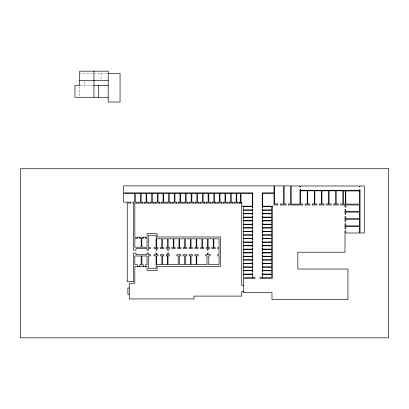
<?xml version="1.0" encoding="UTF-8"?>
<svg xmlns="http://www.w3.org/2000/svg" width="409" height="409" viewBox="0 0 409 409"><rect width="100%" height="100%" fill="white"/><g stroke="black" fill="none" stroke-linecap="round" stroke-linejoin="round"><path stroke-width="0.31" stroke-dasharray="2.04 1.53" d="M79.704 73.538L93.324 73.538M93.947 73.538L107.593 73.538M80.297 85.409L93.947 85.409M101.064 73.538L101.064 79.474M84.448 81.253L84.448 85.409M79.704 86.657L79.704 97.276"/><path stroke-width="0.61" d="M108.186 73.538L120.057 73.538L120.057 102.025L108.186 102.025L108.186 71.166L79.704 71.166L79.704 85.409L74.954 85.409L74.954 97.276L108.186 97.276M79.704 80.66L108.186 80.66M93.947 85.409L108.186 85.409M241.76 203.048L134.847 203.048L134.847 237.235L147.036 237.235L147.036 233.636L157.082 233.636L157.082 236.985L220.543 236.985L220.543 266.433L157.082 266.433L157.082 270.41L147.036 270.41L147.036 266.433L134.847 266.433L134.847 283.222L129.249 283.222L129.249 298.928L193.999 298.928L193.999 296.101L241.76 296.101L241.76 291.377L243.493 291.377M241.76 206.167L252.276 206.167L252.276 193.35L241.003 193.35L241.003 203.048M243.493 285.426L241.76 285.426L241.76 202.133M129.249 288.033L127.874 288.033L127.874 294.204L129.249 294.204M239.398 203.048L239.398 202.133L240.656 202.133L240.656 193.35L236.75 193.35L236.75 202.133L238.002 202.133L238.002 203.048M234.602 203.048L234.602 202.133L236.218 202.133L236.218 193.35L231.192 193.35L231.192 202.133L232.808 202.133L232.808 203.048M229.127 203.048L229.127 202.133L230.742 202.133L230.742 193.35L225.717 193.35L225.717 202.133L227.332 202.133L227.332 203.048M223.411 203.048L223.411 202.133L225.022 202.133L225.022 193.35L220.001 193.35L220.001 202.133L221.617 202.133L221.617 203.048M217.706 203.048L217.706 202.133L219.321 202.133L219.321 193.35L214.296 193.35L214.296 202.133L215.911 202.133L215.911 203.048M212.23 203.048L212.23 202.133L213.846 202.133L213.846 193.35L208.82 193.35L208.82 202.133L210.436 202.133L210.436 203.048M206.53 203.048L206.53 202.133L208.145 202.133L208.145 193.35L203.12 193.35L203.12 202.133L204.735 202.133L204.735 203.048M200.732 203.048L200.732 202.133L202.348 202.133L202.348 193.35L197.322 193.35L197.322 202.133L198.938 202.133L198.938 203.048M195.257 203.048L195.257 202.133L196.872 202.133L196.872 193.35L191.847 193.35L191.847 202.133L193.462 202.133L193.462 203.048M189.536 203.048L189.536 202.133L191.151 202.133L191.151 193.35L186.126 193.35L186.126 202.133L187.741 202.133L187.741 203.048M183.835 203.048L183.835 202.133L185.451 202.133L185.451 193.35L180.425 193.35L180.425 202.133L182.041 202.133L182.041 203.048M178.36 203.048L178.36 202.133L179.975 202.133L179.975 193.35L174.95 193.35L174.95 202.133L176.565 202.133L176.565 203.048M172.654 203.048L172.654 202.133L174.27 202.133L174.27 193.35L169.249 193.35L169.249 202.133L170.86 202.133L170.86 203.048M166.923 203.048L166.923 202.133L168.539 202.133L168.539 193.35L163.518 193.35L163.518 202.133L165.129 202.133L165.129 203.048M161.448 203.048L161.448 202.133L163.063 202.133L163.063 193.35L158.043 193.35L158.043 202.133L159.653 202.133L159.653 203.048M155.732 203.048L155.732 202.133L157.347 202.133L157.347 193.35L152.322 193.35L152.322 202.133L153.937 202.133L153.937 203.048M150.026 203.048L150.026 202.133L151.642 202.133L151.642 193.35L146.616 193.35L146.616 202.133L148.232 202.133L148.232 203.048M145.63 237.235L145.63 238.442L147.02 238.442L147.02 247.225L141.862 247.225L141.862 238.442L143.252 238.442L143.252 237.235M145.63 266.433L145.63 264.766L147.02 264.766L147.02 255.983L141.862 255.983L141.862 264.766L143.252 264.766L143.252 266.433M144.551 203.048L144.551 202.133L146.166 202.133L146.166 193.35L141.141 193.35L141.141 202.133L142.756 202.133L142.756 203.048M139.776 237.235L139.776 238.442L141.161 238.442L141.161 247.225L134.847 247.225L134.847 238.442L137.393 238.442L137.393 237.235M139.776 266.433L139.776 264.766L141.161 264.766L141.161 255.983L134.847 255.983L134.847 264.766L137.393 264.766L137.393 266.433M138.85 203.048L138.85 202.133L140.466 202.133L140.466 193.35L135.44 193.35L135.44 202.133L137.056 202.133L137.056 203.048M98.692 85.409L98.692 97.276M93.947 71.166L93.947 97.276M272.542 206.167L272.307 278.386L259.93 278.386L259.93 277.619L262.246 277.619L262.246 276.55L262.721 276.55L262.721 277.619L271.504 277.619L271.504 274.296L262.721 274.296L262.721 275.364L262.246 275.364L262.246 272.992L262.721 272.992L262.721 274.061L271.504 274.061L271.504 270.738L262.721 270.738L262.721 271.806L262.246 271.806L262.246 269.429L262.721 269.429L262.721 270.497L271.504 270.497L271.504 267.174L262.721 267.174L262.721 268.243L262.246 268.243L262.246 265.87L262.721 265.87L262.721 266.939L271.504 266.939L271.504 263.616L262.721 263.616L262.721 264.684L262.246 264.684L262.246 262.307L262.721 262.307L262.721 263.376L271.504 263.376L271.504 260.052L262.721 260.052L262.721 261.121L262.246 261.121L262.246 258.749L262.721 258.749L262.721 259.817L271.504 259.817L271.504 256.494L262.721 256.494L262.721 257.563L262.246 257.563L262.246 255.185L262.721 255.185L262.721 256.254L271.504 256.254L271.504 252.931L262.721 252.931L262.721 253.999L262.246 253.999L262.246 251.627L262.721 251.627L262.721 252.696L271.504 252.696L271.504 249.372L262.721 249.372L262.721 250.441L262.246 250.441L262.246 248.064L262.721 248.064L262.721 249.132L271.504 249.132L271.504 245.809L262.721 245.809L262.721 246.878L262.246 246.878L262.246 244.505L262.721 244.505L262.721 245.574L271.504 245.574L271.504 242.251L262.721 242.251L262.721 243.319L262.246 243.319L262.246 240.942L262.721 240.942L262.721 242.01L271.504 242.01L271.504 238.687L262.721 238.687L262.721 239.756L262.246 239.756L262.246 237.384L262.721 237.384L262.721 238.452L271.504 238.452L271.504 235.129L262.721 235.129L262.721 236.197L262.246 236.197L262.246 233.825L262.721 233.825L262.721 234.889L271.504 234.889L271.504 231.566L262.721 231.566L262.721 232.634L262.246 232.634L262.246 230.262L262.721 230.262L262.721 231.33L271.504 231.33L271.504 228.007L262.721 228.007L262.721 229.076L262.246 229.076L262.246 226.704L262.721 226.704L262.721 227.772L271.504 227.772L271.504 224.444L262.721 224.444L262.721 225.512L262.246 225.512L262.246 223.14L262.721 223.14L262.721 224.209L271.504 224.209L271.504 220.886L262.721 220.886L262.721 221.954L262.246 221.954L262.246 219.582L262.721 219.582L262.721 220.65L271.504 220.65L271.504 217.327L262.721 217.327L262.721 218.391L262.246 218.391L262.246 216.018L262.721 216.018L262.721 217.087L271.504 217.087L271.504 213.764L262.721 213.764L262.721 214.832L262.246 214.832L262.246 212.46L262.721 212.46L262.721 213.529L271.504 213.529L271.504 210.206L262.721 210.206L262.721 211.274L262.246 211.274L262.246 208.897L262.721 208.897L262.721 209.965L271.504 209.965L271.504 206.642L262.721 206.642L262.721 207.711L262.246 207.711L262.246 192.874L273.999 192.874L273.999 185.87L123.625 185.87L123.625 192.874L252.752 192.874L252.752 207.711L252.276 207.711L252.276 206.642L243.493 206.642L243.493 209.965L252.276 209.965L252.276 208.897L252.752 208.897L252.752 211.274L252.276 211.274L252.276 210.206L243.493 210.206L243.493 213.529L252.276 213.529L252.276 212.46L252.752 212.46L252.752 214.832L252.276 214.832L252.276 213.764L243.493 213.764L243.493 217.087L252.276 217.087L252.276 216.018L252.752 216.018L252.752 218.391L252.276 218.391L252.276 217.327L243.493 217.327L243.493 220.65L252.276 220.65L252.276 219.582L252.752 219.582L252.752 221.954L252.276 221.954L252.276 220.886L243.493 220.886L243.493 224.209L252.276 224.209L252.276 223.14L252.752 223.14L252.752 225.512L252.276 225.512L252.276 224.444L243.493 224.444L243.493 227.772L252.276 227.772L252.276 226.704L252.752 226.704L252.752 229.076L252.276 229.076L252.276 228.007L243.493 228.007L243.493 231.33L252.276 231.33L252.276 230.262L252.752 230.262L252.752 232.634L252.276 232.634L252.276 231.566L243.493 231.566L243.493 234.889L252.276 234.889L252.276 233.825L252.752 233.825L252.752 236.197L252.276 236.197L252.276 235.129L243.493 235.129L243.493 238.452L252.276 238.452L252.276 237.384L252.752 237.384L252.752 239.756L252.276 239.756L252.276 238.687L243.493 238.687L243.493 242.01L252.276 242.01L252.276 240.942L252.752 240.942L252.752 243.319L252.276 243.319L252.276 242.251L243.493 242.251L243.493 245.574L252.276 245.574L252.276 244.505L252.752 244.505L252.752 246.878L252.276 246.878L252.276 245.809L243.493 245.809L243.493 249.132L252.276 249.132L252.276 248.064L252.752 248.064L252.752 250.441L252.276 250.441L252.276 249.372L243.493 249.372L243.493 252.696L252.276 252.696L252.276 251.627L252.752 251.627L252.752 253.999L252.276 253.999L252.276 252.931L243.493 252.931L243.493 256.254L252.276 256.254L252.276 255.185L252.752 255.185L252.752 257.563L252.276 257.563L252.276 256.494L243.493 256.494L243.493 259.817L252.276 259.817L252.276 258.749L252.752 258.749L252.752 261.121L252.276 261.121L252.276 260.052L243.493 260.052L243.493 263.376L252.276 263.376L252.276 262.307L252.752 262.307L252.752 264.684L252.276 264.684L252.276 263.616L243.493 263.616L243.493 266.939L252.276 266.939L252.276 265.87L252.752 265.87L252.752 268.243L252.276 268.243L252.276 267.174L243.493 267.174L243.493 270.497L252.276 270.497L252.276 269.429L252.752 269.429L252.752 271.806L252.276 271.806L252.276 270.738L243.493 270.738L243.493 274.061L252.276 274.061L252.276 272.992L252.752 272.992L252.752 275.364L252.276 275.364L252.276 274.296L243.493 274.296L243.493 277.619L252.276 277.619L252.276 276.55L252.752 276.55L252.752 277.619L255.068 277.619L255.068 278.386L243.493 278.386L243.493 292.573L271.98 292.573L271.98 299.695L347.941 299.695L347.941 269.045L297.849 269.045L297.849 252.22L344.997 252.22L344.997 230.855L345.804 230.855L345.804 232.992L359.572 232.992L359.572 226.346L345.804 226.346L345.804 228.483L344.997 228.483L344.997 223.733L345.804 223.733L345.804 225.87L359.572 225.87L359.572 219.224L345.804 219.224L345.804 221.361L344.997 221.361L344.997 216.612L345.804 216.612L345.804 218.749L359.572 218.749L359.572 212.102L345.804 212.102L345.804 214.239L344.997 214.239L344.997 209.49L345.804 209.49L345.804 211.627L359.572 211.627L359.572 204.981L345.804 204.981L345.804 207.118L344.997 207.118L344.997 204.981L340.702 204.981L340.702 203.979L342.839 203.979L342.839 190.824L336.193 190.824L336.193 203.979L338.33 203.979L338.33 204.981L333.58 204.981L333.58 203.979L335.717 203.979L335.717 190.824L329.071 190.824L329.071 203.979L331.208 203.979L331.208 204.981L326.459 204.981L326.459 203.979L328.596 203.979L328.596 190.824L321.949 190.824L321.949 203.979L324.086 203.979L324.086 204.981L319.337 204.981L319.337 203.979L321.474 203.979L321.474 190.824L314.828 190.824L314.828 203.979L316.965 203.979L316.965 204.981L312.215 204.981L312.215 203.979L314.352 203.979L314.352 190.824L307.706 190.824L307.706 203.979L309.843 203.979L309.843 204.981L305.094 204.981L305.094 203.979L307.231 203.979L307.231 190.824L300.584 190.824L300.584 203.979L302.721 203.979L302.721 204.981L288.411 204.981L288.411 203.979L290.426 203.979L290.426 185.87L284.158 185.87L284.158 203.979L286.172 203.979L286.172 204.981L280.17 204.981L280.17 203.979L283.493 203.979L283.493 185.87L274.475 185.87L274.475 203.979L277.798 203.979L277.798 204.981L273.999 204.981L273.999 193.35L262.721 193.35L262.721 206.167L272.542 206.167M388.55 168.738L20.45 168.738L20.45 337.834L388.55 337.834L388.55 168.738M299.961 185.993L291.208 185.993L291.208 204.096L299.961 204.096L299.961 189.316L300.702 189.316L300.702 190.262L359.572 190.262L359.572 189.597L360.048 189.597L360.048 232.992L364.322 232.992L364.322 185.993L360.048 185.993L360.048 186.795L359.572 186.795L359.572 185.993L300.702 185.993L300.702 186.939L299.961 186.939L299.961 185.993M345.329 190.947L343.432 190.947L343.432 204.096L345.329 204.096L345.329 190.947M359.572 190.947L345.804 190.947L345.804 204.096L359.572 204.096L359.572 190.947M134.403 193.35L123.625 193.35L123.625 202.133L130.992 202.133L130.992 203.048L127.24 203.048L127.24 281.683L133.651 281.683L133.651 253.033L136.008 253.033L136.008 254.71L147.056 254.71L147.056 253.033L148.508 253.033L148.508 254.71L150.553 254.71L150.553 255.901L148.508 255.901L148.508 268.268L156.1 268.268L156.1 255.901L154.055 255.901L154.055 254.71L156.09 254.71L156.09 253.033L156.765 253.033L156.765 254.71L158.104 254.71L158.104 255.876L156.713 255.876L156.713 264.659L161.867 264.659L161.867 255.876L160.481 255.876L160.481 254.71L163.881 254.71L163.881 255.876L162.491 255.876L162.491 264.659L167.649 264.659L167.649 255.876L166.258 255.876L166.258 254.71L167.475 254.71L167.475 253.033L168.799 253.033L168.799 254.71L169.377 254.71L169.377 255.876L167.992 255.876L167.992 264.659L178.232 264.659L178.232 255.876L176.846 255.876L176.846 254.71L180.655 254.71L180.655 255.876L179.265 255.876L179.265 264.659L184.423 264.659L184.423 255.876L183.033 255.876L183.033 254.71L186.719 254.71L186.719 255.876L185.328 255.876L185.328 264.659L190.482 264.659L190.482 255.876L189.096 255.876L189.096 254.71L192.45 254.71L192.45 255.876L191.059 255.876L191.059 264.659L196.213 264.659L196.213 255.876L194.827 255.876L194.827 254.71L198.15 254.71L198.15 255.876L196.765 255.876L196.765 264.659L207.005 264.659L207.005 255.876L205.62 255.876L205.62 254.71L207.414 254.71L207.414 253.033L208.094 253.033L208.094 254.71L210.175 254.71L210.175 255.876L208.784 255.876L208.784 264.659L219.03 264.659L219.03 255.876L217.639 255.876L217.639 254.71L219.03 254.71L219.03 248.498L217.639 248.498L217.639 247.603L219.03 247.603L219.03 238.82L213.871 238.82L213.871 247.603L215.262 247.603L215.262 248.498L211.862 248.498L211.862 247.603L213.247 247.603L213.247 238.82L208.094 238.82L208.094 247.603L209.485 247.603L209.485 248.498L208.094 248.498L208.094 250.17L207.414 250.17L207.414 248.498L206.131 248.498L206.131 247.603L207.521 247.603L207.521 238.82L202.363 238.82L202.363 247.603L203.754 247.603L203.754 248.498L200.533 248.498L200.533 247.603L201.923 247.603L201.923 238.82L196.77 238.82L196.77 247.603L198.155 247.603L198.155 248.498L194.807 248.498L194.807 247.603L196.192 247.603L196.192 238.82L191.039 238.82L191.039 247.603L192.424 247.603L192.424 248.498L189.024 248.498L189.024 247.603L190.415 247.603L190.415 238.82L185.257 238.82L185.257 247.603L186.647 247.603L186.647 248.498L183.293 248.498L183.293 247.603L184.684 247.603L184.684 238.82L179.525 238.82L179.525 247.603L180.916 247.603L180.916 248.498L177.634 248.498L177.634 247.603L179.024 247.603L179.024 238.82L173.871 238.82L173.871 247.603L175.256 247.603L175.256 248.498L171.903 248.498L171.903 247.603L173.293 247.603L173.293 238.82L168.14 238.82L168.14 247.603L169.525 247.603L169.525 248.498L168.799 248.498L168.799 250.17L167.475 250.17L167.475 248.498L166.126 248.498L166.126 247.603L167.516 247.603L167.516 238.82L162.358 238.82L162.358 247.603L163.748 247.603L163.748 248.498L160.394 248.498L160.394 247.603L161.785 247.603L161.785 238.82L156.627 238.82L156.627 247.603L158.017 247.603L158.017 248.498L156.765 248.498L156.765 250.17L156.09 250.17L156.09 248.498L154.055 248.498L154.055 247.603L156.1 247.603L156.1 235.236L148.508 235.236L148.508 247.603L150.553 247.603L150.553 248.498L148.508 248.498L148.508 250.17L147.056 250.17L147.056 248.498L136.008 248.498L136.008 250.17L133.651 250.17L133.651 203.048L132.787 203.048L132.787 202.133L134.403 202.133L134.403 193.35"/></g></svg>
